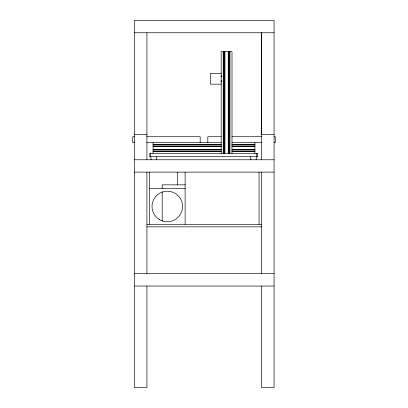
<?xml version="1.0" encoding="UTF-8"?>
<svg xmlns="http://www.w3.org/2000/svg" width="408" height="408" viewBox="0 0 408 408"><rect width="100%" height="100%" fill="white"/><g stroke="black" fill="none" stroke-linecap="round" stroke-linejoin="round"><path stroke-width="0.61" d="M156.33 159.773L156.652 156.718M256.117 159.773L256.438 156.718M221.182 75.363L221.182 77.081M221.182 80.391L221.182 82.11M134.451 32.747L274.074 32.747M221.182 73.328L210.365 73.328L210.365 84.145L221.182 84.145M134.451 134.314L146.921 134.314M274.074 134.314L261.599 134.314L261.599 32.747L261.599 159.773M134.635 136.731L132.722 136.731L132.722 142.586L134.635 142.586M146.722 136.731L200.18 136.731L200.18 142.586M221.182 136.731L207.82 136.731L207.82 142.586M231.999 136.731L261.91 136.731M274.003 136.731L275.278 136.731L275.278 142.586L274.003 142.586M146.722 142.586L221.182 142.586M231.999 142.586L261.91 142.586M153.087 144.626L221.182 144.626M231.999 144.626L254.913 144.626M153.087 144.881L221.182 144.881M231.999 144.881L254.913 144.881M153.087 146.089L221.182 146.089M231.999 146.089L254.913 146.089M153.087 146.345L221.182 146.345M231.999 146.345L254.913 146.345M153.087 149.654L221.182 149.654M231.999 149.654L254.913 149.654M153.087 149.904L221.182 149.904M231.999 149.904L254.913 149.904M153.087 151.118L221.182 151.118M231.999 151.118L254.913 151.118M153.087 151.368L221.182 151.368M231.999 151.368L254.913 151.368M257.453 153.408L149.777 153.408L149.777 156.718L257.453 156.718M134.451 159.773L274.074 159.773M134.446 172.115L274.074 172.115M185.293 184.844L162.195 184.844L162.195 188.664M149.466 188.664L185.105 188.664M146.921 224.303L261.599 224.303M146.921 226.848L261.599 226.848M134.446 273.686L274.074 273.686M134.446 286.034L274.074 286.034M250.583 156.718L250.905 159.773M150.797 156.718L151.118 159.773M261.599 172.115L261.599 273.686M261.599 286.034L261.599 387.6L274.074 387.6L274.074 20.4L134.451 20.4L134.446 387.6L146.921 387.6L146.921 286.034M259.055 172.115L259.055 224.303M257.458 153.408L257.458 156.718M256.693 153.408L256.693 156.718M254.913 142.586L254.913 153.408M231.999 153.408L231.999 51.581L221.182 51.581L221.182 153.408M229.964 51.581L229.964 153.408M229.709 51.581L229.709 153.408M228.5 51.581L228.5 153.408M228.245 51.581L228.245 153.408M224.936 51.581L224.936 153.408M224.681 51.581L224.681 153.408M223.472 51.581L223.472 153.408M223.217 51.581L223.217 153.408M185.105 172.115L185.105 224.303M177.47 172.115L177.47 184.844M162.195 191.847L162.195 221.121M153.087 142.586L153.087 153.408M150.542 153.408L150.542 156.718M149.466 172.115L149.466 224.303M146.921 32.747L146.921 159.773M146.921 172.115L146.921 273.686M159.65 219.708A15.274 15.274 0 0 0 182.56 206.484A15.274 15.274 0 0 0 159.65 193.254A15.274 15.274 0 0 0 159.65 219.708"/></g></svg>
